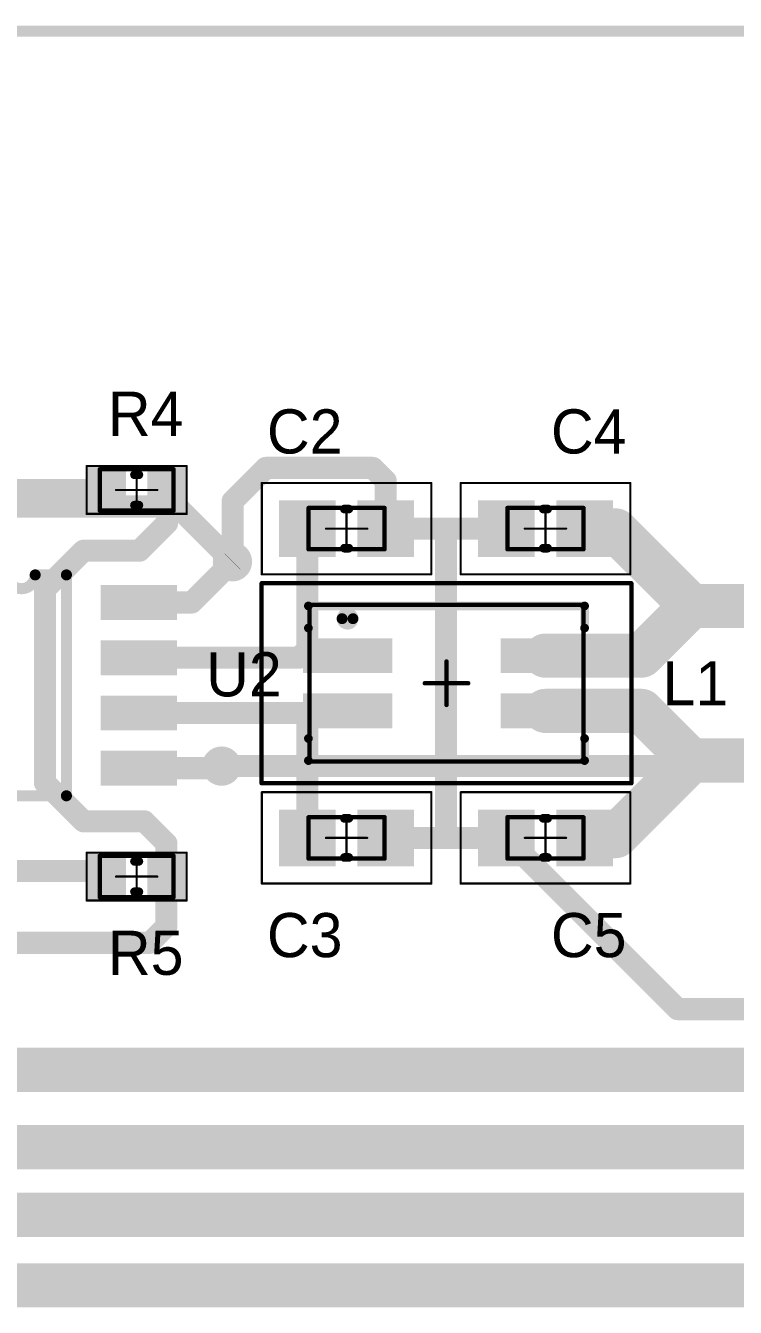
# Model space of a CAD drawing. Header units: millimetres. Extents: x 33 to 205, y 32 to 95.
# Drawn here: x 145.73 to 162.05, y 63.75 to 93.23 of the extents above; entities that cross this region are included whole.
import ezdxf

# ---------------------------------------------------------------- set-up
doc = ezdxf.new("R2010")
doc.units = ezdxf.units.MM
for name, color, linetype in [('BottomLayer', 5, 'Continuous'), ('BottomSolder', 6, 'Continuous'), ('Mechanical13', 56, 'Continuous'), ('Mechanical15', 56, 'Continuous'), ('Mechanical2', 216, 'Continuous'), ('MultiLayer', 9, 'Continuous'), ('TopLayer', 1, 'Continuous'), ('TopOverlay', 2, 'Continuous'), ('TopPaste', 8, 'Continuous'), ('TopSolder', 216, 'Continuous'), ('ViaHoleLayer', 16, 'Continuous')]:
    doc.layers.add(name, color=color, linetype=linetype)

# ---------------------------------------------------------------- blocks, each defined once
blk = doc.blocks.new('MCP2561_SOIC_15')
at = {"layer": 'TopLayer'}
for points in [[(-0.77499972, -0.2999994), (0.77499972, -0.2999994), (-0.77499972, 0.2999994), (0.77499972, 0.2999994)], [(4.62499964, -0.2999994), (6.174999079999999, -0.2999994), (4.62499964, 0.2999994), (6.174999079999999, 0.2999994)], [(-0.77499972, -1.5699994), (0.77499972, -1.5699994), (-0.77499972, -0.9700006), (0.77499972, -0.9700006)], [(4.62499964, -1.5699994), (6.174999079999999, -1.5699994), (4.62499964, -0.9700006), (6.174999079999999, -0.9700006)], [(-0.77499972, -2.8399994), (0.77499972, -2.8399994), (-0.77499972, -2.2400006), (0.77499972, -2.2400006)], [(4.62499964, -2.8399994), (6.174999079999999, -2.8399994), (4.62499964, -2.2400006), (6.174999079999999, -2.2400006)], [(-0.77499972, -4.1099994), (0.77499972, -4.1099994), (-0.77499972, -3.5100006), (0.77499972, -3.5100006)], [(4.62499964, -4.1099994), (6.174999079999999, -4.1099994), (4.62499964, -3.5100006), (6.174999079999999, -3.5100006)]]:
    blk.add_solid(points, dxfattribs=at)
at = {"layer": 'TopOverlay', "const_width": 0.254}
for points in [[(1.016, 1.143), (1.143, 1.143)], [(1.66399972, -0.635), (1.66399972, 0.635)], [(1.66399972, 0.635), (2.38249968, 0.635)], [(3.01749968, 0.635), (3.73599964, 0.635)], [(3.73599964, -4.444999999999999), (3.73599964, 0.635)], [(1.66399972, -3.175), (1.66399972, -0.635)], [(1.66399972, -4.444999999999999), (1.66399972, -3.175)], [(1.66399972, -4.444999999999999), (3.73599964, -4.444999999999999)]]:
    blk.add_lwpolyline(points, dxfattribs=at)
at = {"layer": 'TopOverlay', "const_width": 0.127}
for points in [[(0.9524999999999999, 1.143, 1), (1.0795, 1.143, 1)], [(1.0795, 1.143, 1), (1.2065, 1.143, 1)], [(1.60049972, 0.635, 1), (1.72749972, 0.635, 1)], [(1.60049972, 0.635, 1), (1.72749972, 0.635, 1)], [(2.31899968, 0.635, 1), (2.44599968, 0.635, 1)], [(2.31899968, 0.635, 1), (2.44599968, 0.635, 1)], [(2.95399968, 0.635, 1), (3.08099968, 0.635, 1)], [(2.95399968, 0.635, 1), (3.08099968, 0.635, 1)], [(3.67249964, 0.635, 1), (3.79949964, 0.635, 1)], [(3.67249964, 0.635, 1), (3.79949964, 0.635, 1)], [(1.60049972, -0.635, 1), (1.72749972, -0.635, 1)], [(1.60049972, -0.635, 1), (1.72749972, -0.635, 1)], [(1.60049972, -3.175, 1), (1.72749972, -3.175, 1)], [(1.60049972, -3.175, 1), (1.72749972, -3.175, 1)], [(1.60049972, -4.444999999999999, 1), (1.72749972, -4.444999999999999, 1)], [(1.60049972, -4.444999999999999, 1), (1.72749972, -4.444999999999999, 1)], [(3.67249964, -4.444999999999999, 1), (3.79949964, -4.444999999999999, 1)], [(3.67249964, -4.444999999999999, 1), (3.79949964, -4.444999999999999, 1)]]:
    blk.add_lwpolyline(points, format="xyb", close=True, dxfattribs=at)
at = {"layer": 'TopOverlay', "const_width": 0.254}
blk.add_lwpolyline([(3.01749968, 0.635, -0.9999999999999999), (2.38249968, 0.635)], format="xyb", dxfattribs=at)
at = {"layer": 'TopPaste'}
for points in [[(-0.77499972, -0.2999994), (0.77499972, -0.2999994), (-0.77499972, 0.2999994), (0.77499972, 0.2999994)], [(4.62499964, -0.2999994), (6.174999079999999, -0.2999994), (4.62499964, 0.2999994), (6.174999079999999, 0.2999994)], [(-0.77499972, -1.5699994), (0.77499972, -1.5699994), (-0.77499972, -0.9700006), (0.77499972, -0.9700006)], [(4.62499964, -1.5699994), (6.174999079999999, -1.5699994), (4.62499964, -0.9700006), (6.174999079999999, -0.9700006)], [(-0.77499972, -2.8399994), (0.77499972, -2.8399994), (-0.77499972, -2.2400006), (0.77499972, -2.2400006)], [(4.62499964, -2.8399994), (6.174999079999999, -2.8399994), (4.62499964, -2.2400006), (6.174999079999999, -2.2400006)], [(-0.77499972, -4.1099994), (0.77499972, -4.1099994), (-0.77499972, -3.5100006), (0.77499972, -3.5100006)], [(4.62499964, -4.1099994), (6.174999079999999, -4.1099994), (4.62499964, -3.5100006), (6.174999079999999, -3.5100006)]]:
    blk.add_solid(points, dxfattribs=at)
at = {"layer": 'TopSolder'}
for points in [[(-0.87659972, -0.4015993999999999), (0.87659972, -0.4015993999999999), (-0.87659972, 0.4015993999999999), (0.87659972, 0.4015993999999999)], [(4.52339964, -0.4015993999999999), (6.27659908, -0.4015993999999999), (4.52339964, 0.4015993999999999), (6.27659908, 0.4015993999999999)], [(-0.87659972, -1.6715994), (0.87659972, -1.6715994), (-0.87659972, -0.8684005999999999), (0.87659972, -0.8684005999999999)], [(4.52339964, -1.6715994), (6.27659908, -1.6715994), (4.52339964, -0.8684005999999999), (6.27659908, -0.8684005999999999)], [(-0.87659972, -2.9415994), (0.87659972, -2.9415994), (-0.87659972, -2.1384006), (0.87659972, -2.1384006)], [(4.52339964, -2.9415994), (6.27659908, -2.9415994), (4.52339964, -2.1384006), (6.27659908, -2.1384006)], [(-0.87659972, -4.211599399999999), (0.87659972, -4.211599399999999), (-0.87659972, -3.4084006), (0.87659972, -3.4084006)], [(4.52339964, -4.211599399999999), (6.27659908, -4.211599399999999), (4.52339964, -3.4084006), (6.27659908, -3.4084006)]]:
    blk.add_solid(points, dxfattribs=at)
blk = doc.blocks.new('RESC0603_1608__L_33')
at = {"layer": 'Mechanical13', "const_width": 0.0999998}
for points in [[(-0.8499983, -0.47499778), (-0.8499983, 0.47500286)], [(-0.8499983, 0.47500286), (0.8500008399999999, 0.47500286)], [(0.8500008399999999, -0.47499778), (0.8500008399999999, 0.47500286)], [(-0.8499983, -0.47499778), (0.8500008399999999, -0.47499778)]]:
    blk.add_lwpolyline(points, dxfattribs=at)
at = {"layer": 'Mechanical13', "const_width": 0.0499999}
for points in [[(-0.8749969799999999, 0.47500286, 1), (-0.8249996199999998, 0.47500286, 1)], [(-0.8749969799999999, 0.47500286, 1), (-0.8249996199999998, 0.47500286, 1)], [(0.8250021599999999, 0.47500286, 1), (0.87499952, 0.47500286, 1)], [(0.8250021599999999, 0.47500286, 1), (0.87499952, 0.47500286, 1)], [(-0.8749969799999999, -0.47499778, 1), (-0.8249996199999998, -0.47499778, 1)], [(-0.8749969799999999, -0.47499778, 1), (-0.8249996199999998, -0.47499778, 1)], [(0.8250021599999999, -0.47499778, 1), (0.87499952, -0.47499778, 1)], [(0.8250021599999999, -0.47499778, 1), (0.87499952, -0.47499778, 1)]]:
    blk.add_lwpolyline(points, format="xyb", close=True, dxfattribs=at)
at = {"layer": 'Mechanical15', "const_width": 0.0499999}
for points in [[(-1.1499977, -0.5499989), (-1.1499977, 0.55000144)], [(-1.1499977, 0.55000144), (1.15000024, 0.55000144)], [(2.54e-06, -0.47499778), (2.54e-06, 0.47500286)], [(1.15000024, -0.5499989), (1.15000024, 0.55000144)], [(-0.47499778, 2.54e-06), (0.47500032, 2.54e-06)], [(-1.1499977, -0.5499989), (1.15000024, -0.5499989)]]:
    blk.add_lwpolyline(points, dxfattribs=at)
at = {"layer": 'Mechanical15', "const_width": 0.02499868}
for points in [[(-1.16249704, 0.55000144, 1), (-1.13749836, 0.55000144, 1)], [(-1.16249704, 0.55000144, 1), (-1.13749836, 0.55000144, 1)], [(-0.0124968, 0.47500286, 1), (0.01250188, 0.47500286, 1)], [(1.1375009, 0.55000144, 1), (1.16249958, 0.55000144, 1)], [(1.1375009, 0.55000144, 1), (1.16249958, 0.55000144, 1)], [(-0.48749712, 2.54e-06, 1), (-0.46249844, 2.54e-06, 1)], [(0.46250098, 2.54e-06, 1), (0.4874996599999999, 2.54e-06, 1)], [(-1.16249704, -0.5499989, 1), (-1.13749836, -0.5499989, 1)], [(-1.16249704, -0.5499989, 1), (-1.13749836, -0.5499989, 1)], [(-0.0124968, -0.47499778, 1), (0.01250188, -0.47499778, 1)], [(1.1375009, -0.5499989, 1), (1.16249958, -0.5499989, 1)], [(1.1375009, -0.5499989, 1), (1.16249958, -0.5499989, 1)]]:
    blk.add_lwpolyline(points, format="xyb", close=True, dxfattribs=at)
at = {"layer": 'TopLayer'}
for points in [[(-0.3499993, -0.44999656), (-0.3499993, 0.4500016399999999), (-1.0499979, -0.44999656), (-1.0499979, 0.4500016399999999)], [(1.05000044, -0.44999656), (1.05000044, 0.4500016399999999), (0.35000184, -0.44999656), (0.35000184, 0.4500016399999999)]]:
    blk.add_solid(points, dxfattribs=at)
at = {"layer": 'TopOverlay', "const_width": 0.1999996}
for points in [[(-0.0499999, 0.35000184), (0.0499999, 0.35000184)], [(-0.0499999, -0.35000184), (0.0499999, -0.35000184)]]:
    blk.add_lwpolyline(points, dxfattribs=at)
at = {"layer": 'TopOverlay', "const_width": 0.0999998}
for points in [[(-0.0999998, 0.35000184, 1), (0, 0.35000184, 1)], [(0, 0.35000184, 1), (0.0999998, 0.35000184, 1)], [(-0.0999998, -0.35000184, 1), (0, -0.35000184, 1)], [(0, -0.35000184, 1), (0.0999998, -0.35000184, 1)]]:
    blk.add_lwpolyline(points, format="xyb", close=True, dxfattribs=at)
at = {"layer": 'TopPaste'}
for points in [[(-0.3499993, -0.44999656), (-0.3499993, 0.4500016399999999), (-1.0499979, -0.44999656), (-1.0499979, 0.4500016399999999)], [(1.05000044, -0.44999656), (1.05000044, 0.4500016399999999), (0.35000184, -0.44999656), (0.35000184, 0.4500016399999999)]]:
    blk.add_solid(points, dxfattribs=at)
at = {"layer": 'TopSolder'}
for points in [[(-0.2483993, -0.55159656), (-0.2483993, 0.5516016399999999), (-1.1515979, -0.55159656), (-1.1515979, 0.5516016399999999)], [(1.15160044, -0.55159656), (1.15160044, 0.5516016399999999), (0.24840184, -0.55159656), (0.24840184, 0.5516016399999999)]]:
    blk.add_solid(points, dxfattribs=at)
blk = doc.blocks.new('RESC0603_1608__L_35')
at = {"layer": 'Mechanical13', "const_width": 0.0999998}
for points in [[(-0.8499983, -0.47499778), (-0.8499983, 0.47500286)], [(-0.8499983, 0.47500286), (0.8500008399999999, 0.47500286)], [(0.8500008399999999, -0.47499778), (0.8500008399999999, 0.47500286)], [(-0.8499983, -0.47499778), (0.8500008399999999, -0.47499778)]]:
    blk.add_lwpolyline(points, dxfattribs=at)
at = {"layer": 'Mechanical13', "const_width": 0.0499999}
for points in [[(-0.8749969799999999, 0.47500286, 1), (-0.8249996199999998, 0.47500286, 1)], [(-0.8749969799999999, 0.47500286, 1), (-0.8249996199999998, 0.47500286, 1)], [(0.8250021599999999, 0.47500286, 1), (0.87499952, 0.47500286, 1)], [(0.8250021599999999, 0.47500286, 1), (0.87499952, 0.47500286, 1)], [(-0.8749969799999999, -0.47499778, 1), (-0.8249996199999998, -0.47499778, 1)], [(-0.8749969799999999, -0.47499778, 1), (-0.8249996199999998, -0.47499778, 1)], [(0.8250021599999999, -0.47499778, 1), (0.87499952, -0.47499778, 1)], [(0.8250021599999999, -0.47499778, 1), (0.87499952, -0.47499778, 1)]]:
    blk.add_lwpolyline(points, format="xyb", close=True, dxfattribs=at)
at = {"layer": 'Mechanical15', "const_width": 0.0499999}
for points in [[(-1.1499977, -0.5499989), (-1.1499977, 0.55000144)], [(-1.1499977, 0.55000144), (1.15000024, 0.55000144)], [(2.54e-06, -0.47499778), (2.54e-06, 0.47500286)], [(1.15000024, -0.5499989), (1.15000024, 0.55000144)], [(-0.47499778, 2.54e-06), (0.47500032, 2.54e-06)], [(-1.1499977, -0.5499989), (1.15000024, -0.5499989)]]:
    blk.add_lwpolyline(points, dxfattribs=at)
at = {"layer": 'Mechanical15', "const_width": 0.02499868}
for points in [[(-1.16249704, 0.55000144, 1), (-1.13749836, 0.55000144, 1)], [(-1.16249704, 0.55000144, 1), (-1.13749836, 0.55000144, 1)], [(-0.0124968, 0.47500286, 1), (0.01250188, 0.47500286, 1)], [(1.1375009, 0.55000144, 1), (1.16249958, 0.55000144, 1)], [(1.1375009, 0.55000144, 1), (1.16249958, 0.55000144, 1)], [(-0.48749712, 2.54e-06, 1), (-0.46249844, 2.54e-06, 1)], [(0.46250098, 2.54e-06, 1), (0.4874996599999999, 2.54e-06, 1)], [(-1.16249704, -0.5499989, 1), (-1.13749836, -0.5499989, 1)], [(-1.16249704, -0.5499989, 1), (-1.13749836, -0.5499989, 1)], [(-0.0124968, -0.47499778, 1), (0.01250188, -0.47499778, 1)], [(1.1375009, -0.5499989, 1), (1.16249958, -0.5499989, 1)], [(1.1375009, -0.5499989, 1), (1.16249958, -0.5499989, 1)]]:
    blk.add_lwpolyline(points, format="xyb", close=True, dxfattribs=at)
at = {"layer": 'TopLayer'}
for points in [[(-0.3499993, -0.44999656), (-0.3499993, 0.4500016399999999), (-1.0499979, -0.44999656), (-1.0499979, 0.4500016399999999)], [(1.05000044, -0.44999656), (1.05000044, 0.4500016399999999), (0.35000184, -0.44999656), (0.35000184, 0.4500016399999999)]]:
    blk.add_solid(points, dxfattribs=at)
at = {"layer": 'TopOverlay', "const_width": 0.1999996}
for points in [[(-0.0499999, 0.35000184), (0.0499999, 0.35000184)], [(-0.0499999, -0.35000184), (0.0499999, -0.35000184)]]:
    blk.add_lwpolyline(points, dxfattribs=at)
at = {"layer": 'TopOverlay', "const_width": 0.0999998}
for points in [[(-0.0999998, 0.35000184, 1), (0, 0.35000184, 1)], [(0, 0.35000184, 1), (0.0999998, 0.35000184, 1)], [(-0.0999998, -0.35000184, 1), (0, -0.35000184, 1)], [(0, -0.35000184, 1), (0.0999998, -0.35000184, 1)]]:
    blk.add_lwpolyline(points, format="xyb", close=True, dxfattribs=at)
at = {"layer": 'TopPaste'}
for points in [[(-0.3499993, -0.44999656), (-0.3499993, 0.4500016399999999), (-1.0499979, -0.44999656), (-1.0499979, 0.4500016399999999)], [(1.05000044, -0.44999656), (1.05000044, 0.4500016399999999), (0.35000184, -0.44999656), (0.35000184, 0.4500016399999999)]]:
    blk.add_solid(points, dxfattribs=at)
at = {"layer": 'TopSolder'}
for points in [[(-0.2483993, -0.55159656), (-0.2483993, 0.5516016399999999), (-1.1515979, -0.55159656), (-1.1515979, 0.5516016399999999)], [(1.15160044, -0.55159656), (1.15160044, 0.5516016399999999), (0.24840184, -0.55159656), (0.24840184, 0.5516016399999999)]]:
    blk.add_solid(points, dxfattribs=at)
blk = doc.blocks.new('WE_SLM_52')
at = {"layer": 'Mechanical13', "const_width": 0.0999998}
for points in [[(-3.14999878, -1.79999894), (-3.14999878, 1.79999894)], [(-3.14999878, 1.79999894), (3.15000132, 1.79999894)], [(3.15000132, -1.79999894), (3.15000132, 1.79999894)], [(-3.14999878, -1.79999894), (3.15000132, -1.79999894)]]:
    blk.add_lwpolyline(points, dxfattribs=at)
at = {"layer": 'Mechanical13', "const_width": 0.0499999}
for points in [[(-3.17499746, 1.79999894, 1), (-3.1250001, 1.79999894, 1)], [(-3.17499746, 1.79999894, 1), (-3.1250001, 1.79999894, 1)], [(3.12500264, 1.79999894, 1), (3.175, 1.79999894, 1)], [(3.12500264, 1.79999894, 1), (3.175, 1.79999894, 1)], [(-3.17499746, -1.79999894, 1), (-3.1250001, -1.79999894, 1)], [(-3.17499746, -1.79999894, 1), (-3.1250001, -1.79999894, 1)], [(3.12500264, -1.79999894, 1), (3.175, -1.79999894, 1)], [(3.12500264, -1.79999894, 1), (3.175, -1.79999894, 1)]]:
    blk.add_lwpolyline(points, format="xyb", close=True, dxfattribs=at)
at = {"layer": 'Mechanical15', "const_width": 0.0999998}
for points in [[(-4.24999912, -2.30000048), (-4.24999912, 2.30000048)], [(-4.24999912, 2.30000048), (4.25000166, 2.30000048)], [(4.25000166, -2.30000048), (4.25000166, 2.30000048)], [(0, -0.499999), (0, 0.499999)], [(-0.499999, 0), (0.50000154, 0)], [(-4.24999912, -2.30000048), (4.25000166, -2.30000048)]]:
    blk.add_lwpolyline(points, dxfattribs=at)
at = {"layer": 'Mechanical15', "const_width": 0.0499999}
for points in [[(-4.2749978, 2.30000048, 1), (-4.22500044, 2.30000048, 1)], [(-4.2749978, 2.30000048, 1), (-4.22500044, 2.30000048, 1)], [(4.22500298, 2.30000048, 1), (4.275000339999999, 2.30000048, 1)], [(4.22500298, 2.30000048, 1), (4.275000339999999, 2.30000048, 1)], [(-0.02499868, 0.499999, 1), (0.02499868, 0.499999, 1)], [(-0.5249976799999999, 0, 1), (-0.47500032, 0, 1)], [(0.47500286, 0, 1), (0.52500022, 0, 1)], [(-0.02499868, -0.499999, 1), (0.02499868, -0.499999, 1)], [(-4.2749978, -2.30000048, 1), (-4.22500044, -2.30000048, 1)], [(-4.2749978, -2.30000048, 1), (-4.22500044, -2.30000048, 1)], [(4.22500298, -2.30000048, 1), (4.275000339999999, -2.30000048, 1)], [(4.22500298, -2.30000048, 1), (4.275000339999999, -2.30000048, 1)]]:
    blk.add_lwpolyline(points, format="xyb", close=True, dxfattribs=at)
at = {"layer": 'TopLayer'}
for points in [[(-1.34999984, 0.3350006), (-1.34999984, 0.9349994), (-3.19999868, 0.3350006), (-3.19999868, 0.9349994)], [(3.20000122, 0.3350006), (3.20000122, 0.9349994), (1.35000238, 0.3350006), (1.35000238, 0.9349994)], [(-1.34999984, -0.9349994), (-1.34999984, -0.3350006), (-3.19999868, -0.9349994), (-3.19999868, -0.3350006)], [(3.20000122, -0.9349994), (3.20000122, -0.3350006), (1.35000238, -0.9349994), (1.35000238, -0.3350006)]]:
    blk.add_solid(points, dxfattribs=at)
at = {"layer": 'TopOverlay', "const_width": 0.1999996}
for points in [[(-3.175, 1.778), (3.175, 1.778)], [(-3.175, 1.27), (-3.175, 1.778)], [(3.175, 1.27), (3.175, 1.778)], [(-3.175, -1.778), (-3.175, -1.27)], [(3.175, -1.778), (3.175, -1.27)], [(-3.175, -1.778), (3.175, -1.778)]]:
    blk.add_lwpolyline(points, dxfattribs=at)
at = {"layer": 'TopOverlay'}
for points, const_width in [([(-3.2249999, 1.778, 1), (-3.1250001, 1.778, 1)], 0.0999998), ([(-3.2249999, 1.778, 1), (-3.1250001, 1.778, 1)], 0.0999998), ([(3.1250001, 1.778, 1), (3.2249999, 1.778, 1)], 0.0999998), ([(3.1250001, 1.778, 1), (3.2249999, 1.778, 1)], 0.0999998), ([(-2.14999824, 1.48500084, 1), (-2.40000028, 1.48500084, 1)], 0.2499995), ([(-2.46249952, 1.48500084, 1), (-2.33750104, 1.48500084, 1)], 0.12499848), ([(-2.21249748, 1.48500084, 1), (-2.087499, 1.48500084, 1)], 0.12499848), ([(-3.2249999, 1.27, 1), (-3.1250001, 1.27, 1)], 0.0999998), ([(3.1250001, 1.27, 1), (3.2249999, 1.27, 1)], 0.0999998), ([(-3.2249999, -1.27, 1), (-3.1250001, -1.27, 1)], 0.0999998), ([(3.1250001, -1.27, 1), (3.2249999, -1.27, 1)], 0.0999998), ([(-3.2249999, -1.778, 1), (-3.1250001, -1.778, 1)], 0.0999998), ([(-3.2249999, -1.778, 1), (-3.1250001, -1.778, 1)], 0.0999998), ([(3.1250001, -1.778, 1), (3.2249999, -1.778, 1)], 0.0999998), ([(3.1250001, -1.778, 1), (3.2249999, -1.778, 1)], 0.0999998)]:
    blk.add_lwpolyline(points, format="xyb", close=True, dxfattribs=dict(at, const_width=const_width))
at = {"layer": 'TopPaste'}
for points in [[(-1.34999984, 0.3350006), (-1.34999984, 0.9349994), (-3.19999868, 0.3350006), (-3.19999868, 0.9349994)], [(3.20000122, 0.3350006), (3.20000122, 0.9349994), (1.35000238, 0.3350006), (1.35000238, 0.9349994)], [(-1.34999984, -0.9349994), (-1.34999984, -0.3350006), (-3.19999868, -0.9349994), (-3.19999868, -0.3350006)], [(3.20000122, -0.9349994), (3.20000122, -0.3350006), (1.35000238, -0.9349994), (1.35000238, -0.3350006)]]:
    blk.add_solid(points, dxfattribs=at)
at = {"layer": 'TopSolder'}
for points in [[(-1.24839984, 0.2334006), (-1.24839984, 1.0365994), (-3.30159868, 0.2334006), (-3.30159868, 1.0365994)], [(3.30160122, 0.2334006), (3.30160122, 1.0365994), (1.24840238, 0.2334006), (1.24840238, 1.0365994)], [(-1.24839984, -1.0365994), (-1.24839984, -0.2334006), (-3.30159868, -1.0365994), (-3.30159868, -0.2334006)], [(3.30160122, -1.0365994), (3.30160122, -0.2334006), (1.24840238, -1.0365994), (1.24840238, -0.2334006)]]:
    blk.add_solid(points, dxfattribs=at)
blk = doc.blocks.new('CAPC0603_1608_100_M_64')
at = {"layer": 'Mechanical13', "const_width": 0.0999998}
for points in [[(-0.8749969799999999, -0.47499778), (-0.8749969799999999, 0.47500032)], [(-0.8749969799999999, 0.47500032), (0.8750020599999999, 0.47500032)], [(0.8750020599999999, -0.47499778), (0.8750020599999999, 0.47500032)], [(-0.8749969799999999, -0.47499778), (0.8750020599999999, -0.47499778)]]:
    blk.add_lwpolyline(points, dxfattribs=at)
at = {"layer": 'Mechanical13', "const_width": 0.0499999}
for points in [[(-0.8999956600000001, 0.47500032, 1), (-0.8499983, 0.47500032, 1)], [(-0.8999956600000001, 0.47500032, 1), (-0.8499983, 0.47500032, 1)], [(0.85000338, 0.47500032, 1), (0.90000074, 0.47500032, 1)], [(0.85000338, 0.47500032, 1), (0.90000074, 0.47500032, 1)], [(-0.8999956600000001, -0.47499778, 1), (-0.8499983, -0.47499778, 1)], [(-0.8999956600000001, -0.47499778, 1), (-0.8499983, -0.47499778, 1)], [(0.85000338, -0.47499778, 1), (0.90000074, -0.47499778, 1)], [(0.85000338, -0.47499778, 1), (0.90000074, -0.47499778, 1)]]:
    blk.add_lwpolyline(points, format="xyb", close=True, dxfattribs=at)
at = {"layer": 'Mechanical15', "const_width": 0.0499999}
for points in [[(-1.94999864, -1.0499979), (-1.94999864, 1.05000044)], [(-1.94999864, 1.05000044), (1.95000118, 1.05000044)], [(1.95000118, -1.0499979), (1.95000118, 1.05000044)], [(2.54e-06, -0.47499778), (2.54e-06, 0.47500032)], [(-0.47499778, 2.54e-06), (0.47500286, 2.54e-06)], [(-1.94999864, -1.0499979), (1.95000118, -1.0499979)]]:
    blk.add_lwpolyline(points, dxfattribs=at)
at = {"layer": 'Mechanical15', "const_width": 0.02499868}
for points in [[(-1.96249798, 1.05000044, 1), (-1.9374993, 1.05000044, 1)], [(-1.96249798, 1.05000044, 1), (-1.9374993, 1.05000044, 1)], [(1.93750184, 1.05000044, 1), (1.96250052, 1.05000044, 1)], [(1.93750184, 1.05000044, 1), (1.96250052, 1.05000044, 1)], [(-0.0124968, 0.47500032, 1), (0.01250188, 0.47500032, 1)], [(-0.48749712, 2.54e-06, 1), (-0.46249844, 2.54e-06, 1)], [(0.46250352, 2.54e-06, 1), (0.4875022, 2.54e-06, 1)], [(-0.0124968, -0.47499778, 1), (0.01250188, -0.47499778, 1)], [(-1.96249798, -1.0499979, 1), (-1.9374993, -1.0499979, 1)], [(-1.96249798, -1.0499979, 1), (-1.9374993, -1.0499979, 1)], [(1.93750184, -1.0499979, 1), (1.96250052, -1.0499979, 1)], [(1.93750184, -1.0499979, 1), (1.96250052, -1.0499979, 1)]]:
    blk.add_lwpolyline(points, format="xyb", close=True, dxfattribs=at)
at = {"layer": 'TopLayer'}
for points in [[(-0.3499993, -0.54999636), (-0.3499993, 0.55000144), (-1.4499971, -0.54999636), (-1.4499971, 0.55000144)], [(1.44999964, -0.54999636), (1.44999964, 0.55000144), (0.35000184, -0.54999636), (0.35000184, 0.55000144)]]:
    blk.add_solid(points, dxfattribs=at)
at = {"layer": 'TopOverlay', "const_width": 0.1999996}
for points in [[(-0.04999736, 0.4500016399999999), (0.05000244, 0.4500016399999999)], [(-0.04999736, -0.4499991), (0.05000244, -0.4499991)]]:
    blk.add_lwpolyline(points, dxfattribs=at)
at = {"layer": 'TopOverlay', "const_width": 0.0999998}
for points in [[(-0.09999725999999999, 0.4500016399999999, 1), (2.54e-06, 0.4500016399999999, 1)], [(2.54e-06, 0.4500016399999999, 1), (0.10000234, 0.4500016399999999, 1)], [(-0.09999725999999999, -0.4499991, 1), (2.54e-06, -0.4499991, 1)], [(2.54e-06, -0.4499991, 1), (0.10000234, -0.4499991, 1)]]:
    blk.add_lwpolyline(points, format="xyb", close=True, dxfattribs=at)
at = {"layer": 'TopPaste'}
for points in [[(-0.3499993, -0.54999636), (-0.3499993, 0.55000144), (-1.4499971, -0.54999636), (-1.4499971, 0.55000144)], [(1.44999964, -0.54999636), (1.44999964, 0.55000144), (0.35000184, -0.54999636), (0.35000184, 0.55000144)]]:
    blk.add_solid(points, dxfattribs=at)
at = {"layer": 'TopSolder'}
for points in [[(-0.2483993, -0.65159636), (-0.2483993, 0.65160144), (-1.5515971, -0.65159636), (-1.5515971, 0.65160144)], [(1.55159964, -0.65159636), (1.55159964, 0.65160144), (0.24840184, -0.65159636), (0.24840184, 0.65160144)]]:
    blk.add_solid(points, dxfattribs=at)
blk = doc.blocks.new('CAPC0603_1608_100_M_66')
at = {"layer": 'Mechanical13', "const_width": 0.0999998}
for points in [[(-0.8749969799999999, -0.47499778), (-0.8749969799999999, 0.47500032)], [(-0.8749969799999999, 0.47500032), (0.8750020599999999, 0.47500032)], [(0.8750020599999999, -0.47499778), (0.8750020599999999, 0.47500032)], [(-0.8749969799999999, -0.47499778), (0.8750020599999999, -0.47499778)]]:
    blk.add_lwpolyline(points, dxfattribs=at)
at = {"layer": 'Mechanical13', "const_width": 0.0499999}
for points in [[(-0.8999956600000001, 0.47500032, 1), (-0.8499983, 0.47500032, 1)], [(-0.8999956600000001, 0.47500032, 1), (-0.8499983, 0.47500032, 1)], [(0.85000338, 0.47500032, 1), (0.90000074, 0.47500032, 1)], [(0.85000338, 0.47500032, 1), (0.90000074, 0.47500032, 1)], [(-0.8999956600000001, -0.47499778, 1), (-0.8499983, -0.47499778, 1)], [(-0.8999956600000001, -0.47499778, 1), (-0.8499983, -0.47499778, 1)], [(0.85000338, -0.47499778, 1), (0.90000074, -0.47499778, 1)], [(0.85000338, -0.47499778, 1), (0.90000074, -0.47499778, 1)]]:
    blk.add_lwpolyline(points, format="xyb", close=True, dxfattribs=at)
at = {"layer": 'Mechanical15', "const_width": 0.0499999}
for points in [[(-1.94999864, -1.0499979), (-1.94999864, 1.05000044)], [(-1.94999864, 1.05000044), (1.95000118, 1.05000044)], [(1.95000118, -1.0499979), (1.95000118, 1.05000044)], [(2.54e-06, -0.47499778), (2.54e-06, 0.47500032)], [(-0.47499778, 2.54e-06), (0.47500286, 2.54e-06)], [(-1.94999864, -1.0499979), (1.95000118, -1.0499979)]]:
    blk.add_lwpolyline(points, dxfattribs=at)
at = {"layer": 'Mechanical15', "const_width": 0.02499868}
for points in [[(-1.96249798, 1.05000044, 1), (-1.9374993, 1.05000044, 1)], [(-1.96249798, 1.05000044, 1), (-1.9374993, 1.05000044, 1)], [(1.93750184, 1.05000044, 1), (1.96250052, 1.05000044, 1)], [(1.93750184, 1.05000044, 1), (1.96250052, 1.05000044, 1)], [(-0.0124968, 0.47500032, 1), (0.01250188, 0.47500032, 1)], [(-0.48749712, 2.54e-06, 1), (-0.46249844, 2.54e-06, 1)], [(0.46250352, 2.54e-06, 1), (0.4875022, 2.54e-06, 1)], [(-0.0124968, -0.47499778, 1), (0.01250188, -0.47499778, 1)], [(-1.96249798, -1.0499979, 1), (-1.9374993, -1.0499979, 1)], [(-1.96249798, -1.0499979, 1), (-1.9374993, -1.0499979, 1)], [(1.93750184, -1.0499979, 1), (1.96250052, -1.0499979, 1)], [(1.93750184, -1.0499979, 1), (1.96250052, -1.0499979, 1)]]:
    blk.add_lwpolyline(points, format="xyb", close=True, dxfattribs=at)
at = {"layer": 'TopLayer'}
for points in [[(-0.3499993, -0.54999636), (-0.3499993, 0.55000144), (-1.4499971, -0.54999636), (-1.4499971, 0.55000144)], [(1.44999964, -0.54999636), (1.44999964, 0.55000144), (0.35000184, -0.54999636), (0.35000184, 0.55000144)]]:
    blk.add_solid(points, dxfattribs=at)
at = {"layer": 'TopOverlay', "const_width": 0.1999996}
for points in [[(-0.04999736, 0.4500016399999999), (0.05000244, 0.4500016399999999)], [(-0.04999736, -0.4499991), (0.05000244, -0.4499991)]]:
    blk.add_lwpolyline(points, dxfattribs=at)
at = {"layer": 'TopOverlay', "const_width": 0.0999998}
for points in [[(-0.09999725999999999, 0.4500016399999999, 1), (2.54e-06, 0.4500016399999999, 1)], [(2.54e-06, 0.4500016399999999, 1), (0.10000234, 0.4500016399999999, 1)], [(-0.09999725999999999, -0.4499991, 1), (2.54e-06, -0.4499991, 1)], [(2.54e-06, -0.4499991, 1), (0.10000234, -0.4499991, 1)]]:
    blk.add_lwpolyline(points, format="xyb", close=True, dxfattribs=at)
at = {"layer": 'TopPaste'}
for points in [[(-0.3499993, -0.54999636), (-0.3499993, 0.55000144), (-1.4499971, -0.54999636), (-1.4499971, 0.55000144)], [(1.44999964, -0.54999636), (1.44999964, 0.55000144), (0.35000184, -0.54999636), (0.35000184, 0.55000144)]]:
    blk.add_solid(points, dxfattribs=at)
at = {"layer": 'TopSolder'}
for points in [[(-0.2483993, -0.65159636), (-0.2483993, 0.65160144), (-1.5515971, -0.65159636), (-1.5515971, 0.65160144)], [(1.55159964, -0.65159636), (1.55159964, 0.65160144), (0.24840184, -0.65159636), (0.24840184, 0.65160144)]]:
    blk.add_solid(points, dxfattribs=at)
blk = doc.blocks.new('CAPC0603_1608_100_M_67')
at = {"layer": 'Mechanical13', "const_width": 0.0999998}
for points in [[(-0.8749969799999999, 0.47500032), (-0.8749969799999999, -0.47499778)], [(0.8750020599999999, 0.47500032), (-0.8749969799999999, 0.47500032)], [(0.8750020599999999, 0.47500032), (0.8750020599999999, -0.47499778)], [(0.8750020599999999, -0.47499778), (-0.8749969799999999, -0.47499778)]]:
    blk.add_lwpolyline(points, dxfattribs=at)
at = {"layer": 'Mechanical13', "const_width": 0.0499999}
for points in [[(-0.8999956600000001, 0.47500032, 1), (-0.8499983, 0.47500032, 1)], [(-0.8999956600000001, 0.47500032, 1), (-0.8499983, 0.47500032, 1)], [(0.85000338, 0.47500032, 1), (0.90000074, 0.47500032, 1)], [(0.85000338, 0.47500032, 1), (0.90000074, 0.47500032, 1)], [(-0.8999956600000001, -0.47499778, 1), (-0.8499983, -0.47499778, 1)], [(-0.8999956600000001, -0.47499778, 1), (-0.8499983, -0.47499778, 1)], [(0.85000338, -0.47499778, 1), (0.90000074, -0.47499778, 1)], [(0.85000338, -0.47499778, 1), (0.90000074, -0.47499778, 1)]]:
    blk.add_lwpolyline(points, format="xyb", close=True, dxfattribs=at)
at = {"layer": 'Mechanical15', "const_width": 0.0499999}
for points in [[(-1.94999864, 1.05000044), (-1.94999864, -1.0499979)], [(1.95000118, 1.05000044), (-1.94999864, 1.05000044)], [(1.95000118, 1.05000044), (1.95000118, -1.0499979)], [(2.54e-06, 0.47500032), (2.54e-06, -0.47499778)], [(0.47500286, 2.54e-06), (-0.47499778, 2.54e-06)], [(1.95000118, -1.0499979), (-1.94999864, -1.0499979)]]:
    blk.add_lwpolyline(points, dxfattribs=at)
at = {"layer": 'Mechanical15', "const_width": 0.02499868}
for points in [[(-1.96249798, 1.05000044, 1), (-1.9374993, 1.05000044, 1)], [(-1.96249798, 1.05000044, 1), (-1.9374993, 1.05000044, 1)], [(1.93750184, 1.05000044, 1), (1.96250052, 1.05000044, 1)], [(1.93750184, 1.05000044, 1), (1.96250052, 1.05000044, 1)], [(-0.0124968, 0.47500032, 1), (0.01250188, 0.47500032, 1)], [(-0.48749712, 2.54e-06, 1), (-0.46249844, 2.54e-06, 1)], [(0.46250352, 2.54e-06, 1), (0.4875022, 2.54e-06, 1)], [(-0.0124968, -0.47499778, 1), (0.01250188, -0.47499778, 1)], [(-1.96249798, -1.0499979, 1), (-1.9374993, -1.0499979, 1)], [(-1.96249798, -1.0499979, 1), (-1.9374993, -1.0499979, 1)], [(1.93750184, -1.0499979, 1), (1.96250052, -1.0499979, 1)], [(1.93750184, -1.0499979, 1), (1.96250052, -1.0499979, 1)]]:
    blk.add_lwpolyline(points, format="xyb", close=True, dxfattribs=at)
at = {"layer": 'TopLayer'}
for points in [[(-0.3499993, -0.54999636), (-0.3499993, 0.55000144), (-1.4499971, -0.54999636), (-1.4499971, 0.55000144)], [(1.44999964, -0.54999636), (1.44999964, 0.55000144), (0.35000184, -0.54999636), (0.35000184, 0.55000144)]]:
    blk.add_solid(points, dxfattribs=at)
at = {"layer": 'TopOverlay', "const_width": 0.1999996}
for points in [[(0.05000244, 0.4500016399999999), (-0.04999736, 0.4500016399999999)], [(0.05000244, -0.4499991), (-0.04999736, -0.4499991)]]:
    blk.add_lwpolyline(points, dxfattribs=at)
at = {"layer": 'TopOverlay', "const_width": 0.0999998}
for points in [[(-0.09999725999999999, 0.4500016399999999, 1), (2.54e-06, 0.4500016399999999, 1)], [(2.54e-06, 0.4500016399999999, 1), (0.10000234, 0.4500016399999999, 1)], [(-0.09999725999999999, -0.4499991, 1), (2.54e-06, -0.4499991, 1)], [(2.54e-06, -0.4499991, 1), (0.10000234, -0.4499991, 1)]]:
    blk.add_lwpolyline(points, format="xyb", close=True, dxfattribs=at)
at = {"layer": 'TopPaste'}
for points in [[(-0.3499993, -0.54999636), (-0.3499993, 0.55000144), (-1.4499971, -0.54999636), (-1.4499971, 0.55000144)], [(1.44999964, -0.54999636), (1.44999964, 0.55000144), (0.35000184, -0.54999636), (0.35000184, 0.55000144)]]:
    blk.add_solid(points, dxfattribs=at)
at = {"layer": 'TopSolder'}
for points in [[(-0.2483993, -0.65159636), (-0.2483993, 0.65160144), (-1.5515971, -0.65159636), (-1.5515971, 0.65160144)], [(1.55159964, -0.65159636), (1.55159964, 0.65160144), (0.24840184, -0.65159636), (0.24840184, 0.65160144)]]:
    blk.add_solid(points, dxfattribs=at)
blk = doc.blocks.new('CAPC0603_1608_100_M_68')
at = {"layer": 'Mechanical13', "const_width": 0.0999998}
for points in [[(-0.8749969799999999, 0.47500032), (-0.8749969799999999, -0.47499778)], [(0.8750020599999999, 0.47500032), (-0.8749969799999999, 0.47500032)], [(0.8750020599999999, 0.47500032), (0.8750020599999999, -0.47499778)], [(0.8750020599999999, -0.47499778), (-0.8749969799999999, -0.47499778)]]:
    blk.add_lwpolyline(points, dxfattribs=at)
at = {"layer": 'Mechanical13', "const_width": 0.0499999}
for points in [[(-0.8999956600000001, 0.47500032, 1), (-0.8499983, 0.47500032, 1)], [(-0.8999956600000001, 0.47500032, 1), (-0.8499983, 0.47500032, 1)], [(0.85000338, 0.47500032, 1), (0.90000074, 0.47500032, 1)], [(0.85000338, 0.47500032, 1), (0.90000074, 0.47500032, 1)], [(-0.8999956600000001, -0.47499778, 1), (-0.8499983, -0.47499778, 1)], [(-0.8999956600000001, -0.47499778, 1), (-0.8499983, -0.47499778, 1)], [(0.85000338, -0.47499778, 1), (0.90000074, -0.47499778, 1)], [(0.85000338, -0.47499778, 1), (0.90000074, -0.47499778, 1)]]:
    blk.add_lwpolyline(points, format="xyb", close=True, dxfattribs=at)
at = {"layer": 'Mechanical15', "const_width": 0.0499999}
for points in [[(-1.94999864, 1.05000044), (-1.94999864, -1.0499979)], [(1.95000118, 1.05000044), (-1.94999864, 1.05000044)], [(1.95000118, 1.05000044), (1.95000118, -1.0499979)], [(2.54e-06, 0.47500032), (2.54e-06, -0.47499778)], [(0.47500286, 2.54e-06), (-0.47499778, 2.54e-06)], [(1.95000118, -1.0499979), (-1.94999864, -1.0499979)]]:
    blk.add_lwpolyline(points, dxfattribs=at)
at = {"layer": 'Mechanical15', "const_width": 0.02499868}
for points in [[(-1.96249798, 1.05000044, 1), (-1.9374993, 1.05000044, 1)], [(-1.96249798, 1.05000044, 1), (-1.9374993, 1.05000044, 1)], [(1.93750184, 1.05000044, 1), (1.96250052, 1.05000044, 1)], [(1.93750184, 1.05000044, 1), (1.96250052, 1.05000044, 1)], [(-0.0124968, 0.47500032, 1), (0.01250188, 0.47500032, 1)], [(-0.48749712, 2.54e-06, 1), (-0.46249844, 2.54e-06, 1)], [(0.46250352, 2.54e-06, 1), (0.4875022, 2.54e-06, 1)], [(-0.0124968, -0.47499778, 1), (0.01250188, -0.47499778, 1)], [(-1.96249798, -1.0499979, 1), (-1.9374993, -1.0499979, 1)], [(-1.96249798, -1.0499979, 1), (-1.9374993, -1.0499979, 1)], [(1.93750184, -1.0499979, 1), (1.96250052, -1.0499979, 1)], [(1.93750184, -1.0499979, 1), (1.96250052, -1.0499979, 1)]]:
    blk.add_lwpolyline(points, format="xyb", close=True, dxfattribs=at)
at = {"layer": 'TopLayer'}
for points in [[(-0.3499993, -0.54999636), (-0.3499993, 0.55000144), (-1.4499971, -0.54999636), (-1.4499971, 0.55000144)], [(1.44999964, -0.54999636), (1.44999964, 0.55000144), (0.35000184, -0.54999636), (0.35000184, 0.55000144)]]:
    blk.add_solid(points, dxfattribs=at)
at = {"layer": 'TopOverlay', "const_width": 0.1999996}
for points in [[(0.05000244, 0.4500016399999999), (-0.04999736, 0.4500016399999999)], [(0.05000244, -0.4499991), (-0.04999736, -0.4499991)]]:
    blk.add_lwpolyline(points, dxfattribs=at)
at = {"layer": 'TopOverlay', "const_width": 0.0999998}
for points in [[(-0.09999725999999999, 0.4500016399999999, 1), (2.54e-06, 0.4500016399999999, 1)], [(2.54e-06, 0.4500016399999999, 1), (0.10000234, 0.4500016399999999, 1)], [(-0.09999725999999999, -0.4499991, 1), (2.54e-06, -0.4499991, 1)], [(2.54e-06, -0.4499991, 1), (0.10000234, -0.4499991, 1)]]:
    blk.add_lwpolyline(points, format="xyb", close=True, dxfattribs=at)
at = {"layer": 'TopPaste'}
for points in [[(-0.3499993, -0.54999636), (-0.3499993, 0.55000144), (-1.4499971, -0.54999636), (-1.4499971, 0.55000144)], [(1.44999964, -0.54999636), (1.44999964, 0.55000144), (0.35000184, -0.54999636), (0.35000184, 0.55000144)]]:
    blk.add_solid(points, dxfattribs=at)
at = {"layer": 'TopSolder'}
for points in [[(-0.2483993, -0.65159636), (-0.2483993, 0.65160144), (-1.5515971, -0.65159636), (-1.5515971, 0.65160144)], [(1.55159964, -0.65159636), (1.55159964, 0.65160144), (0.24840184, -0.65159636), (0.24840184, 0.65160144)]]:
    blk.add_solid(points, dxfattribs=at)

msp = doc.modelspace()

# ---------------------------------------------------------------- linework, layer by layer
at = {"layer": 'BottomLayer'}
for points, const_width in [([(138.303, 82.169), (149.21899798, 82.169)], 0.508), ([(149.21899798, 82.169), (150.48899798, 80.899)], 0.508), ([(150.241, 76.19999999999999), (167.590978, 76.19999999999999)], 0.508), ([(139.0799987, 69.215), (174.371, 69.215)], 1.016), ([(138.4935, 67.437), (173.736, 67.437)], 1.016), ([(137.67858418, 65.88300006), (172.74999994, 65.88300006)], 1.016), ([(95.377, 64.26199999999999), (167.132, 64.26199999999999)], 1.016)]:
    msp.add_lwpolyline(points, dxfattribs=dict(at, const_width=const_width))
for points, const_width in [([(149.09199798, 82.169, 1), (149.34599798, 82.169, 1)], 0.254), ([(149.09199798, 82.169, 1), (149.34599798, 82.169, 1)], 0.254), ([(150.31399706, 80.899, 1), (150.6639989, 80.899, 1)], 0.3499993), ([(150.36199798, 80.899, 1), (150.61599798, 80.899, 1)], 0.254), ([(150.06599908, 76.19999999999999, 1), (150.41600092, 76.19999999999999, 1)], 0.3499993), ([(150.114, 76.19999999999999, 1), (150.368, 76.19999999999999, 1)], 0.254)]:
    msp.add_lwpolyline(points, format="xyb", close=True, dxfattribs=dict(at, const_width=const_width))
at = {"layer": 'BottomSolder', "const_width": 0.4515993}
for points in [[(150.26319706, 80.899, 1), (150.7147989, 80.899, 1)], [(150.01519908, 76.19999999999999, 1), (150.46680092, 76.19999999999999, 1)]]:
    msp.add_lwpolyline(points, format="xyb", close=True, dxfattribs=at)
at = {"layer": 'Mechanical2', "const_width": 0.254}
msp.add_lwpolyline([(38.09999999999999, 93.09998906), (205.10500762, 93.10000176)], dxfattribs=at)
at = {"layer": 'MultiLayer', "const_width": 0.3499993}
for points in [[(150.31399706, 80.899, 1), (150.6639989, 80.899, 1)], [(150.06599908, 76.19999999999999, 1), (150.41600092, 76.19999999999999, 1)]]:
    msp.add_lwpolyline(points, format="xyb", close=True, dxfattribs=at)
at = {"layer": 'TopLayer'}
for points, const_width in [([(150.495, 82.296), (151.257, 83.05799999999999)], 0.508), ([(151.257, 83.05799999999999), (153.71539488, 83.05799999999999)], 0.508), ([(153.71539488, 83.05799999999999), (154.0129762, 82.76041867999999)], 0.508), ([(154.0129762, 81.66099745999999), (154.0129762, 82.76041867999999)], 0.508), ([(144.69198138, 82.55000254), (147.5869794, 82.55000254)], 0.508), ([(148.98697914, 81.788), (148.98697914, 82.55000254)], 0.508), ([(150.495, 80.90500202), (150.495, 82.296)], 0.508), ([(148.35197914, 81.15299999999999), (148.98697914, 81.788)], 0.508), ([(158.58497874, 81.66100254), (158.62698018, 81.61900109999999)], 1.016), ([(158.62698018, 81.61900109999999), (159.2999989, 81.61900109999999)], 1.016), ([(159.2999989, 81.61900109999999), (161.036, 79.883)], 1.016), ([(152.21297726, 78.88597634), (152.21297726, 81.66099745999999)], 0.508), ([(154.0129762, 81.66099745999999), (155.39897546, 81.66099745999999)], 0.508), ([(155.39897546, 81.66099745999999), (156.78497472, 81.66099745999999)], 0.508), ([(155.39897546, 74.54899746), (155.39897546, 81.66099745999999)], 0.508), ([(156.78497472, 81.66099745999999), (156.7849798, 81.66100254)], 0.508), ([(146.177, 80.264), (147.066, 81.15299999999999)], 0.508), ([(147.066, 81.15299999999999), (148.35197914, 81.15299999999999)], 0.508), ([(149.55199706, 79.96199908), (150.48899798, 80.899)], 0.508), ([(150.48899798, 80.899), (150.495, 80.90500202)], 0.508), ([(146.177, 75.81899999999999), (146.177, 80.264)], 0.508), ([(148.336, 79.96199908), (149.55199706, 79.96199908)], 0.508), ([(159.893, 78.74), (161.036, 79.883)], 1.016), ([(161.036, 79.883), (163.16997846, 79.883)], 1.016), ([(152.019, 78.69199907999999), (152.21297726, 78.88597634)], 0.508), ([(157.684978, 78.74), (159.893, 78.74)], 1.016), ([(148.336, 78.69199907999999), (152.019, 78.69199907999999)], 0.508), ([(157.684978, 77.46999999999998), (159.893, 77.46999999999998)], 1.016), ([(159.893, 77.46999999999998), (161.036, 76.327)], 1.016), ([(148.336, 77.42199907999999), (152.146, 77.42199907999999)], 0.508), ([(152.146, 77.42199907999999), (152.21297726, 77.35502181999999)], 0.508), ([(152.21297726, 74.54899746), (152.21297726, 77.35502181999999)], 0.508), ([(159.30000398, 74.59100398), (161.036, 76.327)], 1.016), ([(161.036, 76.327), (163.16997846, 76.327)], 1.016), ([(148.336, 76.15199908), (150.19299908, 76.15199908)], 0.508), ([(150.19299908, 76.15199908), (150.241, 76.19999999999999)], 0.508), ([(146.177, 75.81899999999999), (147.066, 74.93)], 0.508), ([(147.066, 74.93), (148.463, 74.93)], 0.508), ([(148.463, 74.93), (148.971, 74.422)], 0.508), ([(158.58497874, 74.54900253999999), (158.62698018, 74.59100398)], 1.016), ([(158.62698018, 74.59100398), (159.30000398, 74.59100398)], 1.016), ([(148.971, 72.517), (148.971, 74.422)], 0.508), ([(154.0129762, 74.54899746), (155.39897546, 74.54899746)], 0.508), ([(155.39897546, 74.54899746), (156.78497472, 74.54899746)], 0.508), ([(156.78497472, 74.54899746), (156.7849798, 74.54900253999999)], 0.508), ([(156.7849798, 74.54900253999999), (160.72198234, 70.612)], 0.508), ([(144.653, 73.78699999999999), (147.49097756, 73.78699999999999)], 0.508), ([(147.49097756, 73.78699999999999), (147.5869794, 73.69099816)], 0.508), ([(147.5869794, 73.66000254000001), (147.5869794, 73.69099816)], 0.508), ([(148.59, 72.136), (148.971, 72.517)], 0.508), ([(139.954, 72.136), (148.59, 72.136)], 0.508), ([(160.72198234, 70.612), (164.465, 70.612)], 0.508)]:
    msp.add_lwpolyline(points, dxfattribs=dict(at, const_width=const_width))
for points, const_width in [([(151.13, 83.05799999999999, 1), (151.384, 83.05799999999999, 1)], 0.254), ([(151.13, 83.05799999999999, 1), (151.384, 83.05799999999999, 1)], 0.254), ([(153.58839488, 83.05799999999999, 1), (153.84239488, 83.05799999999999, 1)], 0.254), ([(153.58839488, 83.05799999999999, 1), (153.84239488, 83.05799999999999, 1)], 0.254), ([(153.8859762, 82.76041867999999, 1), (154.1399762, 82.76041867999999, 1)], 0.254), ([(153.8859762, 82.76041867999999, 1), (154.1399762, 82.76041867999999, 1)], 0.254), ([(147.4599794, 82.55000254, 1), (147.7139794, 82.55000254, 1)], 0.254), ([(148.85997914, 82.55000254, 1), (149.11397914, 82.55000254, 1)], 0.254), ([(150.368, 82.296, 1), (150.622, 82.296, 1)], 0.254), ([(150.368, 82.296, 1), (150.622, 82.296, 1)], 0.254), ([(148.85997914, 81.788, 1), (149.11397914, 81.788, 1)], 0.254), ([(148.85997914, 81.788, 1), (149.11397914, 81.788, 1)], 0.254), ([(158.33097874, 81.66100254, 1), (158.83897874, 81.66100254, 1)], 0.508), ([(158.37298018, 81.61900109999999, 1), (158.88098018, 81.61900109999999, 1)], 0.508), ([(158.37298018, 81.61900109999999, 1), (158.88098018, 81.61900109999999, 1)], 0.508), ([(159.0459989, 81.61900109999999, 1), (159.5539989, 81.61900109999999, 1)], 0.508), ([(159.0459989, 81.61900109999999, 1), (159.5539989, 81.61900109999999, 1)], 0.508), ([(152.08597726, 81.66099745999999, 1), (152.33997726, 81.66099745999999, 1)], 0.254), ([(153.8859762, 81.66099745999999, 1), (154.1399762, 81.66099745999999, 1)], 0.254), ([(153.8859762, 81.66099745999999, 1), (154.1399762, 81.66099745999999, 1)], 0.254), ([(155.27197546, 81.66099745999999, 1), (155.52597546, 81.66099745999999, 1)], 0.254), ([(155.27197546, 81.66099745999999, 1), (155.52597546, 81.66099745999999, 1)], 0.254), ([(155.27197546, 81.66099745999999, 1), (155.52597546, 81.66099745999999, 1)], 0.254), ([(156.65797472, 81.66099745999999, 1), (156.91197472, 81.66099745999999, 1)], 0.254), ([(156.65797472, 81.66099745999999, 1), (156.91197472, 81.66099745999999, 1)], 0.254), ([(156.6579798, 81.66100254, 1), (156.9119798, 81.66100254, 1)], 0.254), ([(146.939, 81.15299999999999, 1), (147.193, 81.15299999999999, 1)], 0.254), ([(146.939, 81.15299999999999, 1), (147.193, 81.15299999999999, 1)], 0.254), ([(148.22497914, 81.15299999999999, 1), (148.47897914, 81.15299999999999, 1)], 0.254), ([(148.22497914, 81.15299999999999, 1), (148.47897914, 81.15299999999999, 1)], 0.254), ([(150.31399706, 80.899, 1), (150.6639989, 80.899, 1)], 0.3499993), ([(150.36199798, 80.899, 1), (150.61599798, 80.899, 1)], 0.254), ([(150.36199798, 80.899, 1), (150.61599798, 80.899, 1)], 0.254), ([(150.368, 80.90500202, 1), (150.622, 80.90500202, 1)], 0.254), ([(150.368, 80.90500202, 1), (150.622, 80.90500202, 1)], 0.254), ([(146.05, 80.264, 1), (146.304, 80.264, 1)], 0.254), ([(146.05, 80.264, 1), (146.304, 80.264, 1)], 0.254), ([(148.209, 79.96199908, 1), (148.463, 79.96199908, 1)], 0.254), ([(149.42499706, 79.96199908, 1), (149.67899706, 79.96199908, 1)], 0.254), ([(149.42499706, 79.96199908, 1), (149.67899706, 79.96199908, 1)], 0.254), ([(160.782, 79.883, 1), (161.29, 79.883, 1)], 0.508), ([(160.782, 79.883, 1), (161.29, 79.883, 1)], 0.508), ([(160.782, 79.883, 1), (161.29, 79.883, 1)], 0.508), ([(152.08597726, 78.88597634, 1), (152.33997726, 78.88597634, 1)], 0.254), ([(152.08597726, 78.88597634, 1), (152.33997726, 78.88597634, 1)], 0.254), ([(157.430978, 78.74, 1), (157.938978, 78.74, 1)], 0.508), ([(159.639, 78.74, 1), (160.147, 78.74, 1)], 0.508), ([(159.639, 78.74, 1), (160.147, 78.74, 1)], 0.508), ([(148.209, 78.69199907999999, 1), (148.463, 78.69199907999999, 1)], 0.254), ([(151.892, 78.69199907999999, 1), (152.146, 78.69199907999999, 1)], 0.254), ([(151.892, 78.69199907999999, 1), (152.146, 78.69199907999999, 1)], 0.254), ([(157.430978, 77.46999999999998, 1), (157.938978, 77.46999999999998, 1)], 0.508), ([(159.639, 77.46999999999998, 1), (160.147, 77.46999999999998, 1)], 0.508), ([(159.639, 77.46999999999998, 1), (160.147, 77.46999999999998, 1)], 0.508), ([(148.209, 77.42199907999999, 1), (148.463, 77.42199907999999, 1)], 0.254), ([(152.019, 77.42199907999999, 1), (152.273, 77.42199907999999, 1)], 0.254), ([(152.019, 77.42199907999999, 1), (152.273, 77.42199907999999, 1)], 0.254), ([(152.08597726, 77.35502181999999, 1), (152.33997726, 77.35502181999999, 1)], 0.254), ([(152.08597726, 77.35502181999999, 1), (152.33997726, 77.35502181999999, 1)], 0.254), ([(160.782, 76.327, 1), (161.29, 76.327, 1)], 0.508), ([(160.782, 76.327, 1), (161.29, 76.327, 1)], 0.508), ([(160.782, 76.327, 1), (161.29, 76.327, 1)], 0.508), ([(148.209, 76.15199908, 1), (148.463, 76.15199908, 1)], 0.254), ([(150.06599908, 76.19999999999999, 1), (150.41600092, 76.19999999999999, 1)], 0.3499993), ([(150.06599908, 76.15199908, 1), (150.31999908, 76.15199908, 1)], 0.254), ([(150.06599908, 76.15199908, 1), (150.31999908, 76.15199908, 1)], 0.254), ([(150.114, 76.19999999999999, 1), (150.368, 76.19999999999999, 1)], 0.254), ([(146.05, 75.81899999999999, 1), (146.304, 75.81899999999999, 1)], 0.254), ([(146.05, 75.81899999999999, 1), (146.304, 75.81899999999999, 1)], 0.254), ([(146.939, 74.93, 1), (147.193, 74.93, 1)], 0.254), ([(146.939, 74.93, 1), (147.193, 74.93, 1)], 0.254), ([(148.336, 74.93, 1), (148.59, 74.93, 1)], 0.254), ([(148.336, 74.93, 1), (148.59, 74.93, 1)], 0.254), ([(158.33097874, 74.54900253999999, 1), (158.83897874, 74.54900253999999, 1)], 0.508), ([(158.37298018, 74.59100398, 1), (158.88098018, 74.59100398, 1)], 0.508), ([(158.37298018, 74.59100398, 1), (158.88098018, 74.59100398, 1)], 0.508), ([(159.04600398, 74.59100398, 1), (159.55400398, 74.59100398, 1)], 0.508), ([(159.04600398, 74.59100398, 1), (159.55400398, 74.59100398, 1)], 0.508), ([(148.844, 74.422, 1), (149.098, 74.422, 1)], 0.254), ([(148.844, 74.422, 1), (149.098, 74.422, 1)], 0.254), ([(152.08597726, 74.54899746, 1), (152.33997726, 74.54899746, 1)], 0.254), ([(153.8859762, 74.54899746, 1), (154.1399762, 74.54899746, 1)], 0.254), ([(155.27197546, 74.54899746, 1), (155.52597546, 74.54899746, 1)], 0.254), ([(155.27197546, 74.54899746, 1), (155.52597546, 74.54899746, 1)], 0.254), ([(155.27197546, 74.54899746, 1), (155.52597546, 74.54899746, 1)], 0.254), ([(156.65797472, 74.54899746, 1), (156.91197472, 74.54899746, 1)], 0.254), ([(156.65797472, 74.54899746, 1), (156.91197472, 74.54899746, 1)], 0.254), ([(156.6579798, 74.54900253999999, 1), (156.9119798, 74.54900253999999, 1)], 0.254), ([(156.6579798, 74.54900253999999, 1), (156.9119798, 74.54900253999999, 1)], 0.254), ([(147.36397756, 73.78699999999999, 1), (147.61797756, 73.78699999999999, 1)], 0.254), ([(147.36397756, 73.78699999999999, 1), (147.61797756, 73.78699999999999, 1)], 0.254), ([(147.4599794, 73.69099816, 1), (147.7139794, 73.69099816, 1)], 0.254), ([(147.4599794, 73.69099816, 1), (147.7139794, 73.69099816, 1)], 0.254), ([(147.4599794, 73.66000254000001, 1), (147.7139794, 73.66000254000001, 1)], 0.254), ([(148.844, 72.517, 1), (149.098, 72.517, 1)], 0.254), ([(148.844, 72.517, 1), (149.098, 72.517, 1)], 0.254), ([(148.463, 72.136, 1), (148.717, 72.136, 1)], 0.254), ([(148.463, 72.136, 1), (148.717, 72.136, 1)], 0.254), ([(160.59498234, 70.612, 1), (160.84898234, 70.612, 1)], 0.254), ([(160.59498234, 70.612, 1), (160.84898234, 70.612, 1)], 0.254)]:
    msp.add_lwpolyline(points, format="xyb", close=True, dxfattribs=dict(at, const_width=const_width))
at = {"layer": 'TopSolder', "const_width": 0.4515993}
for points in [[(150.26319706, 80.899, 1), (150.7147989, 80.899, 1)], [(150.01519908, 76.19999999999999, 1), (150.46680092, 76.19999999999999, 1)]]:
    msp.add_lwpolyline(points, format="xyb", close=True, dxfattribs=at)
at = {"layer": 'ViaHoleLayer', "const_width": 0.1999996}
for points in [[(150.38899818, 80.899, 1), (150.58899778, 80.899, 1)], [(150.1410002, 76.19999999999999, 1), (150.3409998, 76.19999999999999, 1)]]:
    msp.add_lwpolyline(points, format="xyb", close=True, dxfattribs=at)

# ---------------------------------------------------------------- block references
for name, p in [('RESC0603_1608__L_35', (148.286978, 82.55)), ('MCP2561_SOIC_15', (142.93600064, 79.96199908)), ('RESC0603_1608__L_33', (148.286978, 73.66))]:
    msp.add_blockref(name, p)
for name, p, rotation in [('CAPC0603_1608_100_M_68', (153.112978, 81.66099999999999), 180), ('CAPC0603_1608_100_M_66', (157.684978, 81.66099999999999), 360), ('WE_SLM_52', (155.4099762, 78.105), 360), ('CAPC0603_1608_100_M_67', (153.112978, 74.54899999999999), 180), ('CAPC0603_1608_100_M_64', (157.684978, 74.54899999999999), 360)]:
    msp.add_blockref(name, p, dxfattribs=dict(rotation=rotation))

# ---------------------------------------------------------------- texts
at = {"layer": 'TopOverlay'}
for s, p in [('R4', (147.626578, 83.79459999999999)), ('C2', (151.2824, 83.3882)), ('C4', (157.811978, 83.3882)), ('U2', (149.8854, 77.80299907999999)), ('L1', (160.377378, 77.597)), ('C3', (151.2824, 71.80579999999999)), ('C5', (157.811978, 71.80579999999999)), ('R5', (147.626578, 71.3994))]:
    msp.add_text(s, height=1.016, dxfattribs=at).set_placement(p)

doc.saveas('drawing.dxf')
